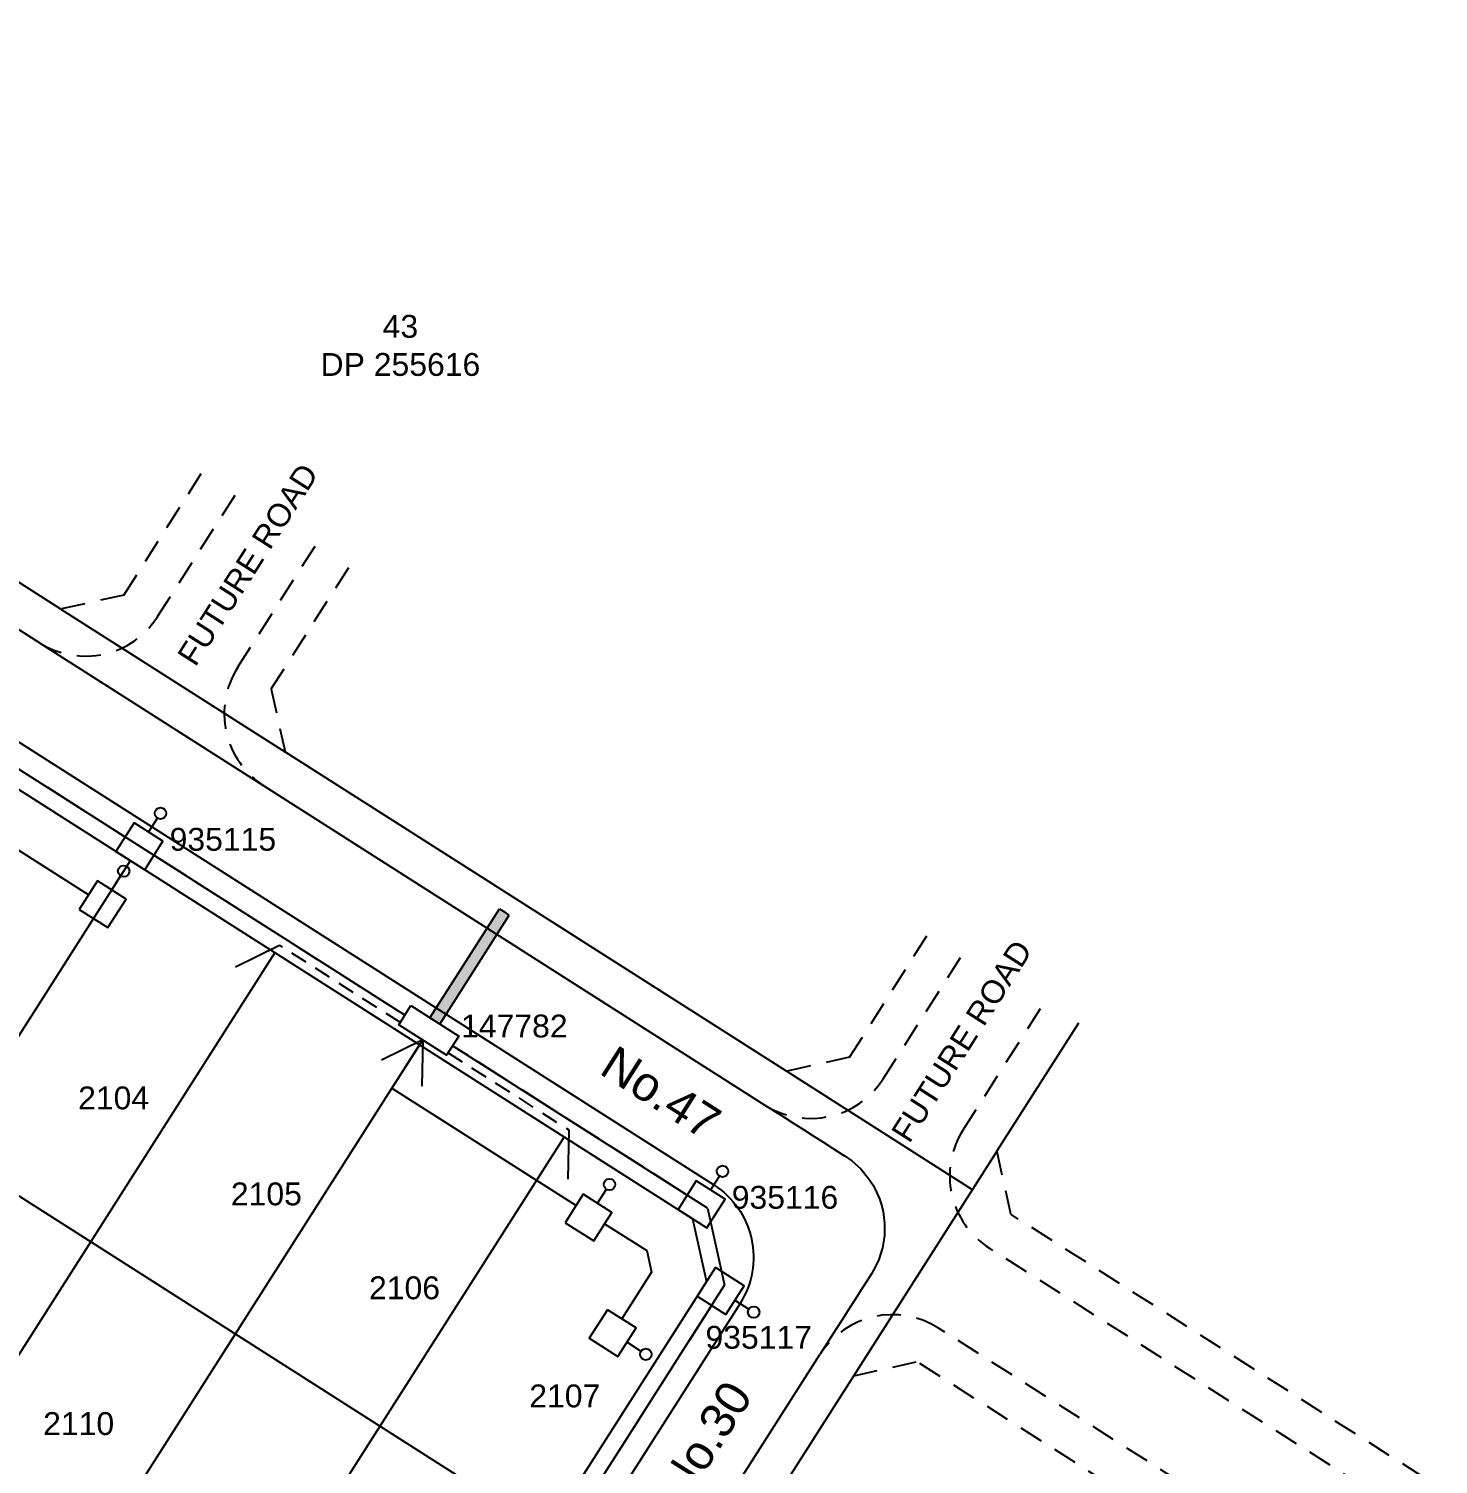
# Model space of a CAD drawing. Header units: metres. Extents: x 305550 to 306428, y 6276370 to 6276957.
# Drawn here: x 305994 to 306117.4, y 6276826.2 to 6276951.8 of the extents above; entities that cross this region are included whole.
import ezdxf
from ezdxf.enums import TextEntityAlignment as Align

# ---------------------------------------------------------------- set-up
doc = ezdxf.new("R2010")
doc.units = ezdxf.units.M
doc.header["$LTSCALE"] = 0.7
doc.linetypes.add('Dash', pattern=[5, 3, -2])
doc.linetypes.add('IE Trench LV', pattern=[6.5, 5, -1.5])
doc.layers.get('0').update_dxf_attribs({"color": 6})
for name, color, linetype in [('_User Miscellaneous11', 7, 'Continuous'), ('_User Miscellaneous4', 7, 'Continuous'), ('_User Miscellaneous7', 150, 'Continuous'), ('_User Miscellaneous8', 7, 'Continuous'), ('_User Miscellaneous9', 8, 'Continuous'), ('Cadastre Developer_SP_NEW', 4, 'Continuous'), ('Cadastre Roads_SP_NEW', 8, 'Continuous'), ('Duct_SP_NEW', 2, 'Continuous'), ('Mains_LV_NEW_R6', 2, 'Continuous'), ('Mains_LV_NEW_T84', 2, 'Continuous'), ('Services_SP_NEW_UG', 2, 'Continuous'), ('SupportsUG_SP_LV_NEW', 2, 'Continuous'), ('SupportsUG_SP_LV_SL_NEW', 2, 'Continuous'), ('Trench_SP_NEW', 2, 'Continuous')]:
    doc.layers.add(name, color=color, linetype=linetype)
doc.layers.add('_User Miscellaneous5', color=7, linetype='Continuous', lineweight=35)
doc.layers.add('_User Notes', color=7, linetype='Continuous', plot=False)
doc.styles.add('ARIAL', font='arial.ttf', dxfattribs={"height": 2})
doc.styles.add('ARIAL 3.0', font='arial.ttf', dxfattribs={"height": 3})
doc.styles.add('POLE_LABEL', font='arial.ttf')
doc.styles.add('SL_LABEL', font='arial.ttf')
doc.styles.get("Standard").update_dxf_attribs({"font": 'arial.ttf'})
doc.styles.add('style1', font='iso3098b.shx')
doc.linetypes.add('Cable New UG', pattern='A,8,-1,["x",style1,S=3.5,R=0,X=0.35,Y=-1],-3.5', length=12.5)
doc.linetypes.add('Cable Z', pattern='A,8,-1,["Z",Standard,S=2.5,R=0,X=0.35,Y=-1.25],-3.5', length=12.5)

# ---------------------------------------------------------------- blocks, each defined once
blk = doc.blocks.new('*U36')
at = {"layer": '_User Miscellaneous7', "lineweight": -3}
blk.add_lwpolyline([(0, -3.03), (0, -1.58)], dxfattribs=at)
blk.add_lwpolyline([(-1.49, -6), (1.49, -6), (1.49, -3.03), (-1.49, -3.03)], close=True, dxfattribs=at)
blk.add_circle((0, -1.08), 0.5, dxfattribs=at)
at = {"layer": '_User Miscellaneous8', "color": 2, "lineweight": -3}
blk.add_lwpolyline([(-1.49, 0), (1.49, 0), (1.49, 2.97), (-1.49, 2.97)], close=True, dxfattribs=at)
at = {"style": 'POLE_LABEL', "flags": 9}
blk.add_attdef('STRUCTURE_PLANT_NUMBER', text='', height=0.2, dxfattribs=at).set_placement((1.64, 1.73), align=Align.MIDDLE_LEFT)
for tag, flags, p in [('STREET_CODE', 9, (1.64, 1.49)), ('COLUMN_TYPE', 9, (1.64, 1.29)), ('OWNED_BY', 9, (1.64, 1.09)), ('OPERATED_BY', 9, (1.64, 0.89)), ('STATE', 9, (1.64, 0.49)), ('MAINTAINED_BY', 9, (1.64, 0.69)), ('USAGE', 9, (1.64, 0.29)), ('LEGEND', 9, (1.64, 0.09)), ('SUBURB', 9, (1.64, -0.31)), ('STREETNAME', 9, (1.64, -0.51)), ('Z', 1, (1.64, -1.31)), ('PARENT', 9, (1.64, -0.11)), ('LOCATION', 9, (1.64, -0.71)), ('NOTES', 9, (1.64, -0.91)), ('LABEL_ALIGNMENT', 9, (1.64, -1.11))]:
    blk.add_attdef(tag, text='', height=0.2, dxfattribs=dict(flags=flags)).set_placement(p, align=Align.MIDDLE_LEFT)
at = {"layer": '_User Miscellaneous5', "style": 'ARIAL', "flags": 8}
blk.add_attdef('ASSET_NUM', text='', height=2, dxfattribs=at).set_placement((2, 3.49), align=Align.MIDDLE_LEFT)
blk = doc.blocks.new('*U39')
at = {"layer": '_User Miscellaneous8', "color": 2}
blk.add_line((0, 0), (0, 1.45), dxfattribs=at)
blk.add_circle((0, 1.95), 0.5, dxfattribs=at)
for tag, p, flags in [('Z', (0, 0), 1), ('OPERATED_BY', (0, -9.61), 9)]:
    blk.add_attdef(tag, p, '', height=0.2, dxfattribs=dict(flags=flags))
at = {"style": 'SL_LABEL', "flags": 9}
blk.add_attdef('STREET_CODE', text='', height=0.2, dxfattribs=at).set_placement((0, -0.2), align=Align.MIDDLE_LEFT)
at = {"flags": 9}
for tag, p in [('CONSTRUCTED_VOLTAGE', (0, -0.4)), ('CONTROL_TYPE', (0, -0.6)), ('LANTERN_PURPOSE', (0, -0.8)), ('LANTERN_TYPE', (0, -1)), ('NO_PHASES', (0, -1.2)), ('OPERATING_VOLTAGE', (0, -1.4)), ('ORIENTATION', (0, -1.6)), ('OWNED_BY', (0, -1.8)), ('STATE', (0, -2)), ('CEXIST', (0, -2.4)), ('CNEW', (0, -2.6)), ('USAGE', (0, -2.2)), ('CNUMBER', (0, -2.8)), ('CREMOVE', (0, -3)), ('CREPLACE', (0, -3.2)), ('LKINGHEIGHT', (0, -3.4)), ('LBRACKET', (0, -3.6)), ('LBRACKETVOCAB', (0, -3.8)), ('LCATEGORY', (0, -4)), ('LCHARGE1', (0, -4.2)), ('LCHARGE1PERCENT', (0, -4.4)), ('LCHARGE2', (0, -4.6)), ('LCHARGE2PERCENT', (0, -4.8)), ('LCHARGE3', (0, -5)), ('LCHARGE3PERCENT', (0, -5.2)), ('LEXIST', (0, -5.4)), ('LLAMP', (0, -5.6)), ('LLAMPVOCAB', (0, -5.8)), ('LMAST', (0, -6)), ('LMASTVOCAB', (0, -6.2)), ('LNEW', (0, -6.4)), ('LANTNUMBER', (0, -6.6)), ('LOUTREACH', (0, -7)), ('LOUTREACHVOCAB', (0, -7.2)), ('LRATECODE', (0, -7.4)), ('LREMOVE', (0, -7.6)), ('SUBURB', (0, -8.6)), ('STREETNAME', (0, -8.8)), ('LREPLACE', (0, -7.8)), ('LTYPE', (0, -8)), ('LTYPEVOCAB', (0, -8.2)), ('LEGEND', (0, -8.4)), ('LOCATION', (0, -9)), ('NOTES', (0, -9.2)), ('MAINTAINED_BY', (0, -9.86))]:
    blk.add_attdef(tag, text='', height=0.2, dxfattribs=at).set_placement(p, align=Align.MIDDLE_LEFT)
at = {"layer": '_User Notes', "style": 'SL_LABEL', "flags": 8}
blk.add_attdef('ASSET_NUM', text='', height=2.5, dxfattribs=at).set_placement((2, 2), align=Align.MIDDLE_LEFT)
at = {"layer": '_User Notes', "flags": 8}
blk.add_attdef('LNUMBER', text='', height=2.5, dxfattribs=at).set_placement((1.2, -2.8), align=Align.MIDDLE_LEFT)
blk = doc.blocks.new('*U122')
at = {"layer": '_User Miscellaneous7', "lineweight": -3}
blk.add_lwpolyline([(-7.73, -3.32), (-7.73, -1.87)], dxfattribs=at)
blk.add_lwpolyline([(-9.21, -6.29), (-6.24, -6.29), (-6.24, -3.32), (-9.21, -3.32)], close=True, dxfattribs=at)
blk.add_circle((-7.73, -1.37), 0.5, dxfattribs=at)
at = {"layer": '_User Miscellaneous8', "color": 2, "lineweight": -3}
blk.add_lwpolyline([(-1.49, 0), (1.49, 0), (1.49, 2.97), (-1.49, 2.97)], close=True, dxfattribs=at)
at = {"style": 'POLE_LABEL', "flags": 9}
blk.add_attdef('STRUCTURE_PLANT_NUMBER', text='', height=0.2, dxfattribs=at).set_placement((1.64, 1.73), align=Align.MIDDLE_LEFT)
for tag, flags, p in [('STREET_CODE', 9, (1.64, 1.49)), ('COLUMN_TYPE', 9, (1.64, 1.29)), ('OWNED_BY', 9, (1.64, 1.09)), ('OPERATED_BY', 9, (1.64, 0.89)), ('STATE', 9, (1.64, 0.49)), ('MAINTAINED_BY', 9, (1.64, 0.69)), ('USAGE', 9, (1.64, 0.29)), ('LEGEND', 9, (1.64, 0.09)), ('SUBURB', 9, (1.64, -0.31)), ('STREETNAME', 9, (1.64, -0.51)), ('Z', 1, (1.64, -1.31)), ('PARENT', 9, (1.64, -0.11)), ('LOCATION', 9, (1.64, -0.71)), ('NOTES', 9, (1.64, -0.91)), ('LABEL_ALIGNMENT', 9, (1.64, -1.11))]:
    blk.add_attdef(tag, text='', height=0.2, dxfattribs=dict(flags=flags)).set_placement(p, align=Align.MIDDLE_LEFT)
at = {"layer": '_User Miscellaneous5', "style": 'ARIAL', "flags": 8}
blk.add_attdef('ASSET_NUM', text='', height=2, dxfattribs=at).set_placement((2, 3.49), align=Align.MIDDLE_LEFT)
blk = doc.blocks.new('*U123')
at = {"layer": '_User Miscellaneous7', "lineweight": -3}
blk.add_lwpolyline([(8.2, -3), (8.2, -1.55)], dxfattribs=at)
blk.add_lwpolyline([(6.71, -5.97), (9.68, -5.97), (9.68, -3), (6.71, -3)], close=True, dxfattribs=at)
blk.add_circle((8.2, -1.05), 0.5, dxfattribs=at)
at = {"layer": '_User Miscellaneous8', "color": 2, "lineweight": -3}
blk.add_lwpolyline([(-1.49, 0), (1.49, 0), (1.49, 2.97), (-1.49, 2.97)], close=True, dxfattribs=at)
at = {"style": 'POLE_LABEL', "flags": 9}
blk.add_attdef('STRUCTURE_PLANT_NUMBER', text='', height=0.2, dxfattribs=at).set_placement((1.64, 1.73), align=Align.MIDDLE_LEFT)
for tag, flags, p in [('STREET_CODE', 9, (1.64, 1.49)), ('COLUMN_TYPE', 9, (1.64, 1.29)), ('OWNED_BY', 9, (1.64, 1.09)), ('OPERATED_BY', 9, (1.64, 0.89)), ('STATE', 9, (1.64, 0.49)), ('MAINTAINED_BY', 9, (1.64, 0.69)), ('USAGE', 9, (1.64, 0.29)), ('LEGEND', 9, (1.64, 0.09)), ('SUBURB', 9, (1.64, -0.31)), ('STREETNAME', 9, (1.64, -0.51)), ('Z', 1, (1.64, -1.31)), ('PARENT', 9, (1.64, -0.11)), ('LOCATION', 9, (1.64, -0.71)), ('NOTES', 9, (1.64, -0.91)), ('LABEL_ALIGNMENT', 9, (1.64, -1.11))]:
    blk.add_attdef(tag, text='', height=0.2, dxfattribs=dict(flags=flags)).set_placement(p, align=Align.MIDDLE_LEFT)
at = {"layer": '_User Miscellaneous5', "style": 'ARIAL', "flags": 8}
blk.add_attdef('ASSET_NUM', text='', height=2, dxfattribs=at).set_placement((2, 3.49), align=Align.MIDDLE_LEFT)
blk = doc.blocks.new('*U35')
at = {"lineweight": -3}
blk.add_lwpolyline([(-2.48, 2.49), (2.47, 2.49), (2.47, 0.51), (-2.48, 0.51)], close=True, dxfattribs=at)
for tag, flags, p in [('STREET_CODE', 9, (1.5, 3.5)), ('OWNED_BY', 9, (1.5, 3.3)), ('OPERATED_BY', 9, (1.5, 3.1)), ('STATE', 9, (1.5, 2.7)), ('SUPPORT_TYPE', 9, (1.5, 2.5)), ('MAINTAINED_BY', 9, (1.5, 2.9)), ('SUBURB', 9, (1.5, 1.7)), ('STREETNAME', 9, (1.5, 1.5)), ('USAGE', 9, (1.5, 2.3)), ('LEGEND', 9, (1.5, 2.1)), ('PARENT', 9, (1.5, 1.9)), ('LOCATION', 9, (1.5, 1.3)), ('Z', 1, (1.5, 0.9)), ('NOTES', 9, (1.5, 1.1))]:
    blk.add_attdef(tag, text='', height=0.2, dxfattribs=dict(flags=flags)).set_placement(p, align=Align.MIDDLE_LEFT)
at = {"layer": '_User Miscellaneous4', "style": 'ARIAL', "flags": 8}
blk.add_attdef('ASSET_NUM', text='', height=2, dxfattribs=at).set_placement((2, 5.5), align=Align.MIDDLE_LEFT)
blk = doc.blocks.new('A$C1B2C29DD')
at = {"layer": 'Services_SP_NEW_UG', "color": 2, "flags": 128}
for points in [[(0, 0), (-2.1, 3.44)], [(0, 0), (2.1, 3.44)]]:
    blk.add_lwpolyline(points, dxfattribs=at)
blk = doc.blocks.new('*U61')
at = {"layer": 'Services_SP_NEW_UG', "color": 2, "flags": 128}
blk.add_lwpolyline([(15.01, -0.75), (17.26, 2.93)], dxfattribs=at)
at = {"layer": 'Services_SP_NEW_UG', "color": 2, "linetype": 'Dash', "ltscale": 0.7, "flags": 128}
blk.add_lwpolyline([(2.47, -0.75), (15.01, -0.75)], dxfattribs=at)
blk = doc.blocks.new('*U62')
at = {"layer": 'Services_SP_NEW_UG', "color": 2, "flags": 128}
blk.add_lwpolyline([(-15.01, -0.75), (-17.26, 2.93)], dxfattribs=at)
at = {"layer": 'Services_SP_NEW_UG', "color": 2, "linetype": 'Dash', "ltscale": 0.7, "flags": 128}
blk.add_lwpolyline([(-2.47, -0.75), (-15.01, -0.75)], dxfattribs=at)

msp = doc.modelspace()

# ---------------------------------------------------------------- hatches: boundary and pattern name
at = {"layer": '_User Miscellaneous11'}
h = msp.add_hatch(color=256, dxfattribs=at)
h.dxf.hatch_style = 1
h.paths.add_polyline_path([(306029.15, 6276865.23), (306030.03, 6276864.68), (306036.1, 6276874.21), (306035.23, 6276874.77)])

# ---------------------------------------------------------------- linework, layer by layer
at = {"layer": '_User Miscellaneous9', "linetype": 'Dash'}
for p, q in [((306002.37, 6276902.23), (306009.56, 6276913.51)), ((306005.32, 6276900.34), (306012.51, 6276911.62)), ((306012.32, 6276895.89), (306019.51, 6276907.16)), ((306015.27, 6276894.01), (306022.46, 6276905.28)), ((306002.37, 6276902.23), (305996.85, 6276901)), ((306016.5, 6276888.48), (306015.27, 6276894.01)), ((306065.88, 6276861.77), (306073.05, 6276873.02)), ((306068.83, 6276859.89), (306076, 6276871.14)), ((306075.83, 6276855.43), (306083, 6276866.68)), ((306065.88, 6276861.77), (306060.35, 6276860.55)), ((306080.01, 6276848.03), (306078.78, 6276853.55)), ((306219.39, 6276759.23), (306080.01, 6276848.03)), ((306208.31, 6276762.14), (306078.12, 6276845.07)), ((306186.38, 6276766.27), (306073.66, 6276838.08)), ((306066.25, 6276833.9), (306071.78, 6276835.13)), ((306177.13, 6276768.01), (306071.78, 6276835.13))]:
    msp.add_line(p, q, dxfattribs=at)
for centre, start, end in [((305999, 6276904.38), 237.5001, 327.4798), ((306018.65, 6276891.86), 147.4798, 237.5001), ((306062.5, 6276863.92), 237.5001, 327.4798), ((306082.15, 6276851.4), 147.4798, 237.5001), ((306069.63, 6276831.75), 57.5001, 147.4798)]:
    msp.add_arc(centre, 7.5, start, end, dxfattribs=at)
at = {"layer": 'Cadastre Developer_SP_NEW'}
for p, q in [((305996.85, 6276901), (305945.33, 6276933.82)), ((306060.35, 6276860.55), (306016.5, 6276888.48)), ((306078.78, 6276853.55), (306085.95, 6276864.8)), ((306076.63, 6276850.18), (306060.35, 6276860.55)), ((306052.13, 6276847.65), (306053.35, 6276842.12))]:
    msp.add_line(p, q, dxfattribs=at)
msp.add_lwpolyline([(305996.85, 6276901), (306016.5, 6276888.48)], dxfattribs=at)
at = {"layer": 'Cadastre Developer_SP_NEW', "flags": 128}
msp.add_lwpolyline([(306066.25, 6276833.9), (306078.78, 6276853.54)], dxfattribs=at)
at = {"layer": 'Cadastre Roads_SP_NEW', "flags": 128}
msp.add_lwpolyline([(305994.97, 6276898.05), (305943.45, 6276930.87, -0.44533), (305941.61, 6276941.87), (305949.51, 6276951.79)], format="xyb", dxfattribs=at)
at = {"layer": 'Cadastre Roads_SP_NEW'}
msp.add_polyline3d([(306058.47, 6276857.59, 37.54), (306059.32, 6276857.06, 37.56), (306060.16, 6276856.52, 37.57), (306061, 6276855.98, 37.59), (306061.85, 6276855.44, 37.61), (306062.69, 6276854.91, 37.63), (306063.53, 6276854.37, 37.65), (306064.38, 6276853.83, 37.66), (306065.22, 6276853.29, 37.68), (306065.51, 6276853.11, 37.69), (306066.08, 6276852.71, 37.7), (306066.62, 6276852.24, 37.71), (306066.87, 6276852, 37.71), (306067.55, 6276851.18, 37.72), (306067.94, 6276850.59, 37.73), (306068.11, 6276850.28, 37.73), (306068.52, 6276849.33, 37.73), (306068.54, 6276849.3, 37.73), (306068.65, 6276848.96, 37.73), (306068.82, 6276848.28, 37.73), (306068.95, 6276847.22, 37.72), (306068.93, 6276846.16, 37.71), (306068.83, 6276845.45, 37.7), (306068.76, 6276845.11, 37.69), (306068.44, 6276844.09, 37.67), (306068.3, 6276843.77, 37.66), (306067.98, 6276843.13, 37.65), (306067.79, 6276842.82, 37.64), (306067.44, 6276842.27, 37.62), (306066.9, 6276841.42, 37.59), (306066.36, 6276840.58, 37.56), (306065.82, 6276839.74, 37.53), (306065.29, 6276838.89, 37.5), (306064.75, 6276838.05, 37.47), (306064.21, 6276837.21, 37.44), (306063.67, 6276836.36, 37.41), (306063.29, 6276835.76, 37.39), (306063.29, 6276835.76, 37.39)], dxfattribs=at)
at = {"layer": 'Duct_SP_NEW'}
for p, q in [((306029.15, 6276865.23), (306035.23, 6276874.77)), ((306030.03, 6276864.68), (306036.1, 6276874.21)), ((306035.23, 6276874.77), (306035.67, 6276874.49)), ((306036.1, 6276874.21), (306035.67, 6276874.49)), ((306029.15, 6276865.23), (306029.59, 6276864.96)), ((306030.03, 6276864.68), (306029.59, 6276864.96))]:
    msp.add_line(p, q, dxfattribs=at)
at = {"layer": 'Mains_LV_NEW_R6', "linetype": 'Cable Z', "flags": 128}
for points in [[(305999.26, 6276875.99), (305975.2, 6276891.32), (305977.89, 6276895.54)], [(306028.53, 6276863.29), (306025.83, 6276859.06), (306041.94, 6276848.8)], [(306044.44, 6276847.2), (306048.14, 6276844.85), (306048.55, 6276842.97), (306045.95, 6276838.89)]]:
    msp.add_lwpolyline(points, dxfattribs=at)
at = {"layer": 'Mains_LV_NEW_T84', "linetype": 'Cable New UG'}
for p, q in [((306026.97, 6276865.45), (305980.51, 6276895.05)), ((306053.46, 6276848.58), (306031.14, 6276862.79)), ((306053.46, 6276848.58), (306054.95, 6276841.84))]:
    msp.add_line(p, q, dxfattribs=at)
at = {"layer": 'Trench_SP_NEW', "linetype": 'IE Trench LV'}
for p, q in [((306002.49, 6276881.05), (305980.51, 6276895.05)), ((306026.97, 6276865.45), (306004.99, 6276879.45)), ((306051.68, 6276849.71), (306031.14, 6276862.79)), ((306053.72, 6276847.38), (306054.69, 6276843.03))]:
    msp.add_line(p, q, dxfattribs=at)

# ---------------------------------------------------------------- block references
at = {"layer": 'Services_SP_NEW_UG'}
for name, rotation in [('*U61', 147.4798035910108), ('*U62', 147.4798035934289)]:
    msp.add_blockref(name, (306028.25, 6276862.86), dxfattribs=dict(at, rotation=rotation))
at = {"layer": 'SupportsUG_SP_LV_NEW'}
ref = msp.add_blockref('*U35', (306028.25, 6276862.86), dxfattribs=dict(at, rotation=327.5001222593844))
ref.add_attrib('ASSET_NUM_001', '147782', (306031.88, 6276863.51), dxfattribs={"layer": '_User Miscellaneous4', "height": 2, "style": 'ARIAL'})
at = {"layer": 'SupportsUG_SP_LV_NEW', "rotation": 147.5001222593843}
msp.add_blockref('A$C1B2C29DD', (306028.53, 6276863.29), dxfattribs=at)
at = {"layer": 'SupportsUG_SP_LV_SL_NEW', "ltscale": 0.5}
for p, rotation in [((306004.52, 6276881.48), 327.5001222642057), ((306053.72, 6276850.15), 327.5001222634026), ((306055.85, 6276840.52), 237.3925849690932)]:
    msp.add_blockref('*U39', p, dxfattribs=dict(at, rotation=rotation))
ref = msp.add_blockref('*U36', (306002.93, 6276878.98), dxfattribs=dict(at, rotation=327.5001222642057))
ref.add_attrib('ASSET_NUM_001', '935115', (306006.37, 6276879.85), dxfattribs={"layer": '_User Miscellaneous5', "height": 2, "style": 'ARIAL'})
ref = msp.add_blockref('*U122', (306052.13, 6276847.65), dxfattribs=dict(at, rotation=327.5001222634026))
ref.add_attrib('ASSET_NUM_001', '935116', (306055.57, 6276848.52), dxfattribs={"layer": '_User Miscellaneous5', "height": 2, "style": 'ARIAL'})

# ---------------------------------------------------------------- texts
at = {"layer": 'Cadastre Developer_SP_NEW', "insert": (306026.57, 6276924.06), "char_height": 2, "width": 31.8428, "attachment_point": 5, "style": 'ARIAL', "bg_fill": 3, "box_fill_scale": 1.1, "bg_fill_color": 256, "bg_fill_transparency": 0}
msp.add_mtext('43\\PDP 255616', dxfattribs=at)
at = {"layer": 'Cadastre Developer_SP_NEW', "char_height": 2, "attachment_point": 7, "style": 'ARIAL', "bg_fill": 3, "box_fill_scale": 1.1, "bg_fill_color": 256, "bg_fill_transparency": 0}
for s, insert in [('2104', (305998.36, 6276857.19)), ('2105', (306011.73, 6276848.79)), ('2106', (306023.82, 6276840.57)), ('2107', (306037.85, 6276831.11)), ('2110', (305995.3, 6276828.69))]:
    msp.add_mtext(s, dxfattribs=dict(at, insert=insert))
at = {"layer": 'Cadastre Roads_SP_NEW', "attachment_point": 1, "style": 'ARIAL 3.0'}
for s, width, insert, char_height, rotation in [('FUTURE ROAD', 33.451, (306006.94, 6276896.94), 2, 57.4798), ('FUTURE ROAD', 33.451, (306069.43, 6276855.23), 2, 57.4798), ('No.47', 15.7329, (306045.47, 6276862.94), 3, 327.5001), ('No.30', 15.7329, (306048.96, 6276824.32), 3, 57.4798)]:
    msp.add_mtext_dynamic_manual_height_columns(s, width=width, gutter_width=4, heights=[0], dxfattribs=dict(at, insert=insert, char_height=char_height, rotation=rotation))

# ---------------------------------------------------------------- next in the draw order: linework, layer by layer
at = {"layer": 'Cadastre Developer_SP_NEW'}
for p, q in [((306052.13, 6276847.65), (305969.23, 6276900.45)), ((306039.37, 6276820.2), (305947.19, 6276878.93)), ((305970.68, 6276828.39), (306002.93, 6276878.99)), ((305983.34, 6276820.33), (306015.59, 6276870.92)), ((305996, 6276812.26), (306028.25, 6276862.86)), ((306008.65, 6276804.2), (306040.91, 6276854.79)), ((306025.4, 6276798.28), (306053.35, 6276842.12)), ((306040.63, 6276793.72), (306066.25, 6276833.9))]:
    msp.add_line(p, q, dxfattribs=at)
at = {"layer": 'Cadastre Roads_SP_NEW'}
msp.add_line((305994.97, 6276898.05), (306058.47, 6276857.59), dxfattribs=at)
at = {"layer": 'Cadastre Roads_SP_NEW', "flags": 128}
for points in [[(306028.35, 6276796.39, -0.41411), (306017.99, 6276794.1), (305932.49, 6276848.57, -0.443923), (305930.63, 6276859.54), (305962.99, 6276900.58, -0.385116), (305972.91, 6276902.26), (306054.01, 6276850.6, -0.414317), (306056.3, 6276840.24), (306028.35, 6276796.39)], [(306211.86, 6276732.82), (306189.89, 6276697.45, -0.000825), (306188.15, 6276694.66, -0.416541), (306177.76, 6276692.32), (306037.64, 6276781.58, -0.414317), (306035.35, 6276791.94), (306063.29, 6276835.76)]]:
    msp.add_lwpolyline(points, format="xyb", dxfattribs=at)
at = {"layer": 'Mains_LV_NEW_T84', "linetype": 'Cable New UG'}
msp.add_line((306026.33, 6276796.95), (306054.95, 6276841.84), dxfattribs=at)
at = {"layer": 'Trench_SP_NEW', "linetype": 'IE Trench LV'}
msp.add_line((306027.46, 6276798.72), (306053.82, 6276840.06), dxfattribs=at)

# ---------------------------------------------------------------- next in the draw order: block references
at = {"layer": 'SupportsUG_SP_LV_SL_NEW', "ltscale": 0.5}
ref = msp.add_blockref('*U123', (306053.35, 6276842.12), dxfattribs=dict(at, rotation=237.3925849690932))
ref.add_attrib('ASSET_NUM_001', '935117', (306053.27, 6276836.27), dxfattribs={"layer": '_User Miscellaneous5', "height": 2, "style": 'ARIAL'})

doc.saveas('drawing.dxf')
